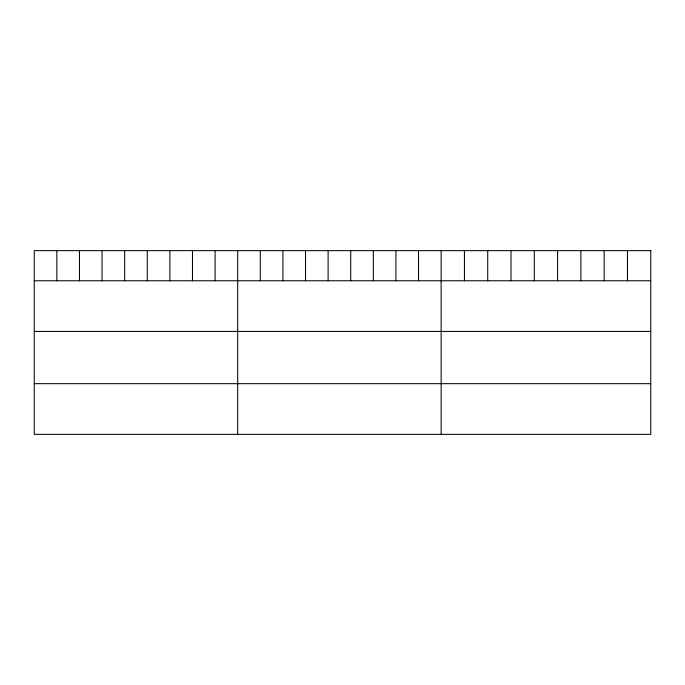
<?xml version="1.0" encoding="UTF-8"?>
<svg xmlns="http://www.w3.org/2000/svg" width="685" height="685" viewBox="0 0 685 685"><rect width="100%" height="100%" fill="white"/><g stroke="black" fill="none" stroke-linecap="round" stroke-linejoin="round"><path stroke-width="1.03" d="M34.25 280.756L650.75 280.756M34.25 331.437L650.75 331.437M34.25 383.66L650.75 383.66M627.46 250.65L627.46 280.756M604.17 250.65L604.17 280.756M580.88 250.65L580.88 280.756M557.59 250.65L557.59 280.756M534.3 250.65L534.3 280.756M511.01 250.65L511.01 280.756M487.72 250.65L487.72 280.756M464.43 250.65L464.43 280.756M441.14 250.65L441.14 434.35M418.535 250.65L418.535 280.756M395.93 250.65L395.93 280.756M373.325 250.65L373.325 280.756M350.72 250.65L350.72 280.756M328.115 250.65L328.115 280.756M305.51 250.65L305.51 280.756M282.905 250.65L282.905 280.756M260.3 250.65L260.3 280.756M237.695 250.65L237.695 434.35M215.09 250.65L215.09 280.756M192.485 250.65L192.485 280.756M169.88 250.65L169.88 280.756M147.275 250.65L147.275 280.756M124.67 250.65L124.67 280.756M102.065 250.65L102.065 280.756M79.46 250.65L79.46 280.756M56.855 250.65L56.855 280.756M650.75 250.65L34.25 250.65L34.25 434.35L650.75 434.35L650.75 250.65"/></g></svg>
